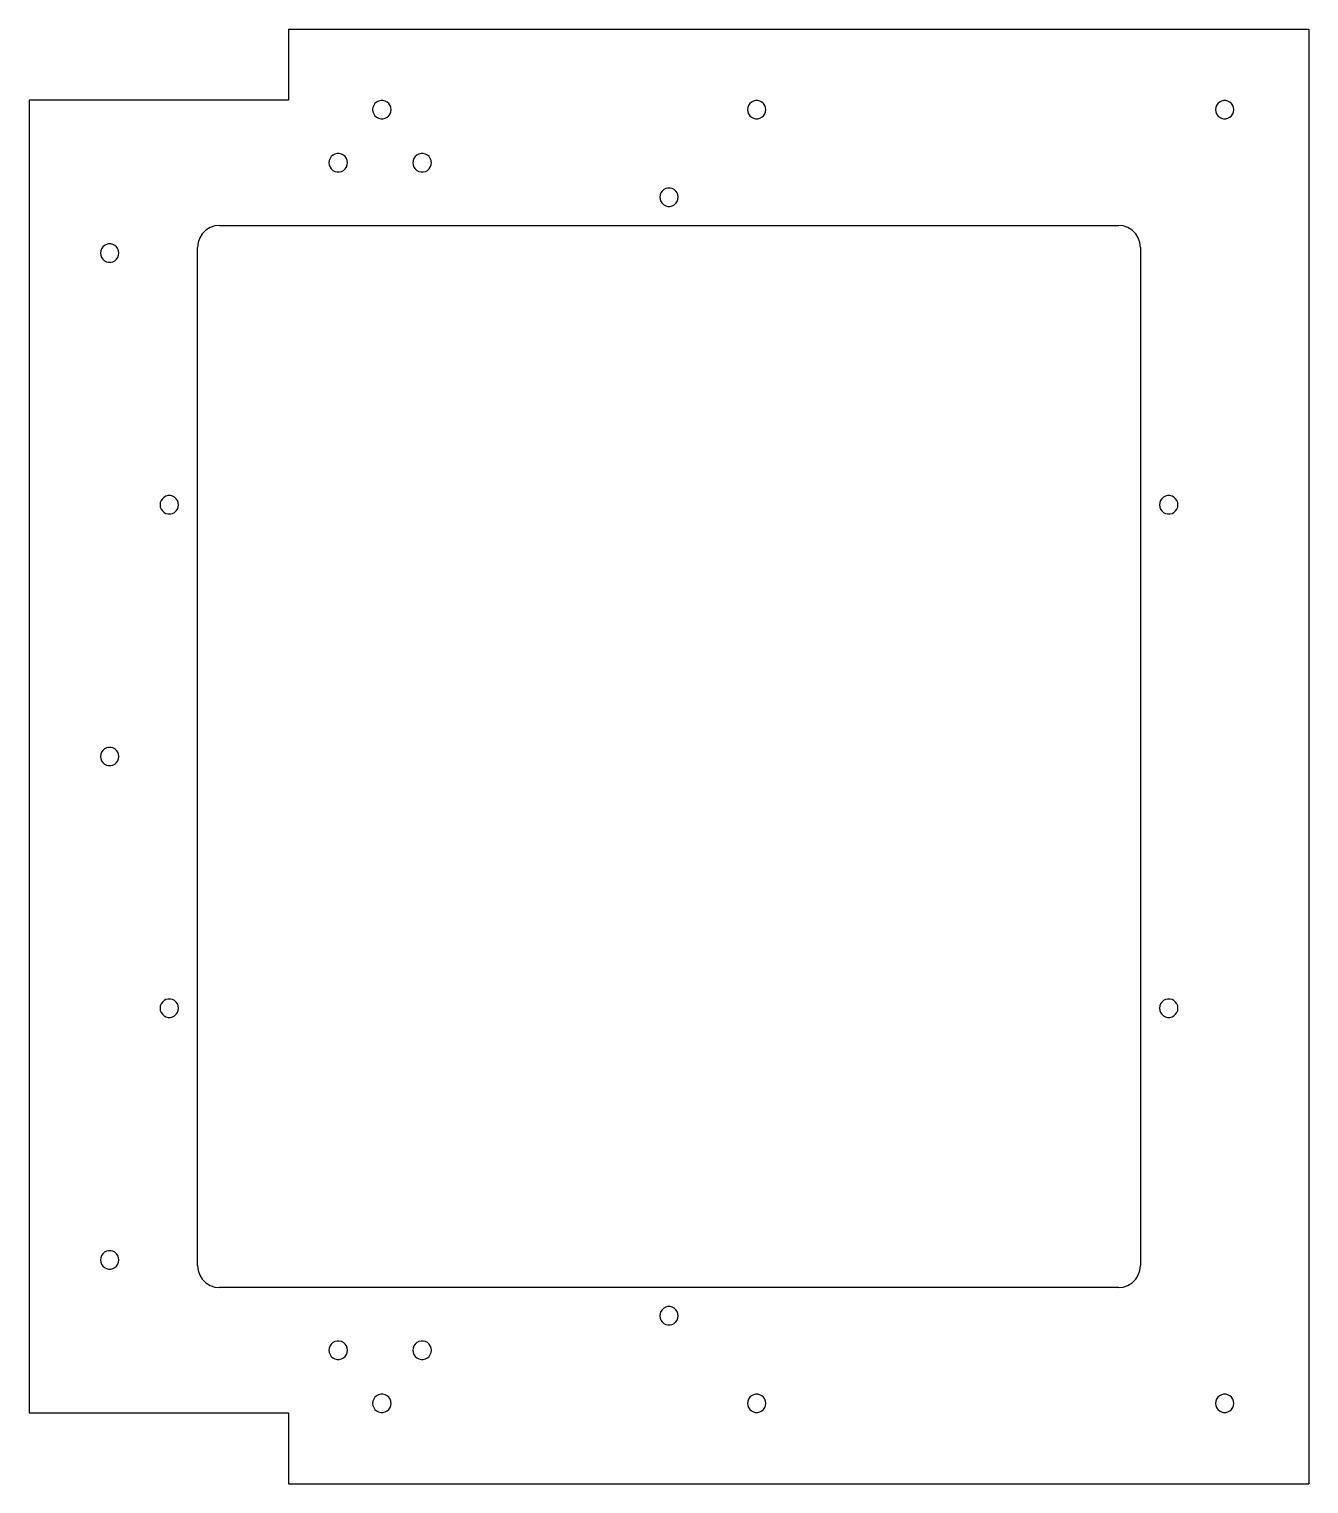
# Model space of a CAD drawing. Extents: x 0 to 990, y 0 to 530.
# Drawn here: x 489 to 717.8, y 210.2 to 470.3 of the extents above; entities that cross this region are included whole.
import ezdxf

# ---------------------------------------------------------------- set-up
doc = ezdxf.new("R2010")
doc.units = 0
doc.layers.add('BoxTop_contour', color=7, linetype='CONTINUOUS')

msp = doc.modelspace()

# ---------------------------------------------------------------- linework, layer by layer
at = {"layer": 'BoxTop_contour'}
for p, q in [((535.35, 470.3), (535.35, 457.6)), ((535.35, 470.3), (717.75, 470.3)), ((717.75, 470.3), (717.75, 210.2)), ((489, 457.6), (489, 222.9)), ((535.35, 457.6), (489, 457.6)), ((550.448, 456.295), (550.4, 455.9)), ((550.4, 455.9), (550.448, 455.505)), ((550.589, 456.667), (550.448, 456.295)), ((550.448, 455.505), (550.589, 455.133)), ((550.815, 456.994), (550.589, 456.667)), ((551.113, 457.258), (550.815, 456.994)), ((551.465, 457.443), (551.113, 457.258)), ((551.851, 457.538), (551.465, 457.443)), ((552.249, 457.538), (551.851, 457.538)), ((552.635, 457.443), (552.249, 457.538)), ((552.987, 457.258), (552.635, 457.443)), ((553.285, 456.994), (552.987, 457.258)), ((553.511, 456.667), (553.285, 456.994)), ((553.652, 456.295), (553.511, 456.667)), ((553.511, 455.133), (553.652, 455.505)), ((553.7, 455.9), (553.652, 456.295)), ((553.652, 455.505), (553.7, 455.9)), ((617.448, 456.295), (617.4, 455.9)), ((617.4, 455.9), (617.448, 455.505)), ((617.589, 456.667), (617.448, 456.295)), ((617.448, 455.505), (617.589, 455.133)), ((617.815, 456.994), (617.589, 456.667)), ((618.113, 457.258), (617.815, 456.994)), ((618.465, 457.443), (618.113, 457.258)), ((618.851, 457.538), (618.465, 457.443)), ((619.249, 457.538), (618.851, 457.538)), ((619.635, 457.443), (619.249, 457.538)), ((619.987, 457.258), (619.635, 457.443)), ((620.285, 456.994), (619.987, 457.258)), ((620.511, 456.667), (620.285, 456.994)), ((620.652, 456.295), (620.511, 456.667)), ((620.511, 455.133), (620.652, 455.505)), ((620.7, 455.9), (620.652, 456.295)), ((620.652, 455.505), (620.7, 455.9)), ((701.098, 456.295), (701.05, 455.9)), ((701.05, 455.9), (701.098, 455.505)), ((701.239, 456.667), (701.098, 456.295)), ((701.098, 455.505), (701.239, 455.133)), ((701.465, 456.994), (701.239, 456.667)), ((701.763, 457.258), (701.465, 456.994)), ((702.115, 457.443), (701.763, 457.258)), ((702.501, 457.538), (702.115, 457.443)), ((702.899, 457.538), (702.501, 457.538)), ((703.285, 457.443), (702.899, 457.538)), ((703.637, 457.258), (703.285, 457.443)), ((703.935, 456.994), (703.637, 457.258)), ((704.161, 456.667), (703.935, 456.994)), ((704.302, 456.295), (704.161, 456.667)), ((704.161, 455.133), (704.302, 455.505)), ((704.35, 455.9), (704.302, 456.295)), ((704.302, 455.505), (704.35, 455.9)), ((550.589, 455.133), (550.815, 454.806)), ((550.815, 454.806), (551.113, 454.542)), ((551.113, 454.542), (551.465, 454.357)), ((551.465, 454.357), (551.851, 454.262)), ((551.851, 454.262), (552.249, 454.262)), ((552.249, 454.262), (552.635, 454.357)), ((552.635, 454.357), (552.987, 454.542)), ((552.987, 454.542), (553.285, 454.806)), ((553.285, 454.806), (553.511, 455.133)), ((617.589, 455.133), (617.815, 454.806)), ((617.815, 454.806), (618.113, 454.542)), ((618.113, 454.542), (618.465, 454.357)), ((618.465, 454.357), (618.851, 454.262)), ((618.851, 454.262), (619.249, 454.262)), ((619.249, 454.262), (619.635, 454.357)), ((619.635, 454.357), (619.987, 454.542)), ((619.987, 454.542), (620.285, 454.806)), ((620.285, 454.806), (620.511, 455.133)), ((701.239, 455.133), (701.465, 454.806)), ((701.465, 454.806), (701.763, 454.542)), ((701.763, 454.542), (702.115, 454.357)), ((702.115, 454.357), (702.501, 454.262)), ((702.501, 454.262), (702.899, 454.262)), ((702.899, 454.262), (703.285, 454.357)), ((703.285, 454.357), (703.637, 454.542)), ((703.637, 454.542), (703.935, 454.806)), ((703.935, 454.806), (704.161, 455.133)), ((543.015, 447.494), (542.789, 447.167)), ((543.313, 447.758), (543.015, 447.494)), ((543.665, 447.943), (543.313, 447.758)), ((544.051, 448.038), (543.665, 447.943)), ((544.449, 448.038), (544.051, 448.038)), ((544.835, 447.943), (544.449, 448.038)), ((545.187, 447.758), (544.835, 447.943)), ((545.485, 447.494), (545.187, 447.758)), ((545.711, 447.167), (545.485, 447.494)), ((558.015, 447.494), (557.789, 447.167)), ((558.313, 447.758), (558.015, 447.494)), ((558.665, 447.943), (558.313, 447.758)), ((559.051, 448.038), (558.665, 447.943)), ((559.449, 448.038), (559.051, 448.038)), ((559.835, 447.943), (559.449, 448.038)), ((560.187, 447.758), (559.835, 447.943)), ((560.485, 447.494), (560.187, 447.758)), ((560.711, 447.167), (560.485, 447.494)), ((542.648, 446.795), (542.6, 446.4)), ((542.6, 446.4), (542.648, 446.005)), ((542.789, 447.167), (542.648, 446.795)), ((542.648, 446.005), (542.789, 445.633)), ((542.789, 445.633), (543.015, 445.306)), ((543.015, 445.306), (543.313, 445.042)), ((543.313, 445.042), (543.665, 444.857)), ((543.665, 444.857), (544.051, 444.762)), ((544.449, 444.762), (544.835, 444.857)), ((544.835, 444.857), (545.187, 445.042)), ((545.187, 445.042), (545.485, 445.306)), ((545.485, 445.306), (545.711, 445.633)), ((545.852, 446.795), (545.711, 447.167)), ((545.711, 445.633), (545.852, 446.005)), ((545.9, 446.4), (545.852, 446.795)), ((545.852, 446.005), (545.9, 446.4)), ((557.648, 446.795), (557.6, 446.4)), ((557.6, 446.4), (557.648, 446.005)), ((557.789, 447.167), (557.648, 446.795)), ((557.648, 446.005), (557.789, 445.633)), ((557.789, 445.633), (558.015, 445.306)), ((558.015, 445.306), (558.313, 445.042)), ((558.313, 445.042), (558.665, 444.857)), ((558.665, 444.857), (559.051, 444.762)), ((559.449, 444.762), (559.835, 444.857)), ((559.835, 444.857), (560.187, 445.042)), ((560.187, 445.042), (560.485, 445.306)), ((560.485, 445.306), (560.711, 445.633)), ((560.852, 446.795), (560.711, 447.167)), ((560.711, 445.633), (560.852, 446.005)), ((560.9, 446.4), (560.852, 446.795)), ((560.852, 446.005), (560.9, 446.4)), ((544.051, 444.762), (544.449, 444.762)), ((559.051, 444.762), (559.449, 444.762)), ((601.773, 440.645), (601.725, 440.25)), ((601.725, 440.25), (601.773, 439.855)), ((601.914, 441.017), (601.773, 440.645)), ((601.773, 439.855), (601.914, 439.483)), ((602.14, 441.344), (601.914, 441.017)), ((602.438, 441.608), (602.14, 441.344)), ((602.79, 441.793), (602.438, 441.608)), ((603.176, 441.888), (602.79, 441.793)), ((603.574, 441.888), (603.176, 441.888)), ((603.96, 441.793), (603.574, 441.888)), ((604.312, 441.608), (603.96, 441.793)), ((604.61, 441.344), (604.312, 441.608)), ((604.836, 441.017), (604.61, 441.344)), ((604.977, 440.645), (604.836, 441.017)), ((604.836, 439.483), (604.977, 439.855)), ((605.025, 440.25), (604.977, 440.645)), ((604.977, 439.855), (605.025, 440.25)), ((601.914, 439.483), (602.14, 439.156)), ((602.14, 439.156), (602.438, 438.892)), ((602.438, 438.892), (602.79, 438.707)), ((602.79, 438.707), (603.176, 438.612)), ((603.176, 438.612), (603.574, 438.612)), ((603.574, 438.612), (603.96, 438.707)), ((603.96, 438.707), (604.312, 438.892)), ((604.312, 438.892), (604.61, 439.156)), ((604.61, 439.156), (604.836, 439.483)), ((521.336, 434.809), (520.587, 434.338)), ((522.171, 435.101), (521.336, 434.809)), ((523.05, 435.2), (522.171, 435.101)), ((523.05, 435.2), (683.7, 435.2)), ((684.579, 435.101), (683.7, 435.2)), ((685.414, 434.809), (684.579, 435.101)), ((686.163, 434.338), (685.414, 434.809)), ((502.815, 431.793), (502.463, 431.608)), ((503.201, 431.888), (502.815, 431.793)), ((503.599, 431.888), (503.201, 431.888)), ((503.985, 431.793), (503.599, 431.888)), ((504.337, 431.608), (503.985, 431.793)), ((519.199, 432.129), (519.1, 431.25)), ((519.491, 432.964), (519.199, 432.129)), ((519.962, 433.713), (519.491, 432.964)), ((520.587, 434.338), (519.962, 433.713)), ((686.788, 433.713), (686.163, 434.338)), ((687.259, 432.964), (686.788, 433.713)), ((687.551, 432.129), (687.259, 432.964)), ((687.65, 431.25), (687.551, 432.129)), ((501.798, 430.645), (501.75, 430.25)), ((501.75, 430.25), (501.798, 429.855)), ((501.939, 431.017), (501.798, 430.645)), ((501.798, 429.855), (501.939, 429.483)), ((502.165, 431.344), (501.939, 431.017)), ((501.939, 429.483), (502.165, 429.156)), ((502.463, 431.608), (502.165, 431.344)), ((504.635, 431.344), (504.337, 431.608)), ((504.861, 431.017), (504.635, 431.344)), ((504.635, 429.156), (504.861, 429.483)), ((505.002, 430.645), (504.861, 431.017)), ((504.861, 429.483), (505.002, 429.855)), ((505.05, 430.25), (505.002, 430.645)), ((505.002, 429.855), (505.05, 430.25)), ((519.1, 249.25), (519.1, 431.25)), ((687.65, 431.25), (687.65, 249.25)), ((502.165, 429.156), (502.463, 428.892)), ((502.463, 428.892), (502.815, 428.707)), ((502.815, 428.707), (503.201, 428.612)), ((503.201, 428.612), (503.599, 428.612)), ((503.599, 428.612), (503.985, 428.707)), ((503.985, 428.707), (504.337, 428.892)), ((504.337, 428.892), (504.635, 429.156)), ((512.448, 385.645), (512.4, 385.25)), ((512.4, 385.25), (512.448, 384.855)), ((512.589, 386.017), (512.448, 385.645)), ((512.815, 386.344), (512.589, 386.017)), ((513.113, 386.608), (512.815, 386.344)), ((513.465, 386.793), (513.113, 386.608)), ((513.851, 386.888), (513.465, 386.793)), ((514.249, 386.888), (513.851, 386.888)), ((514.635, 386.793), (514.249, 386.888)), ((514.987, 386.608), (514.635, 386.793)), ((515.285, 386.344), (514.987, 386.608)), ((515.511, 386.017), (515.285, 386.344)), ((515.652, 385.645), (515.511, 386.017)), ((515.7, 385.25), (515.652, 385.645)), ((515.652, 384.855), (515.7, 385.25)), ((691.098, 385.645), (691.05, 385.25)), ((691.05, 385.25), (691.098, 384.855)), ((691.239, 386.017), (691.098, 385.645)), ((691.465, 386.344), (691.239, 386.017)), ((691.763, 386.608), (691.465, 386.344)), ((692.115, 386.793), (691.763, 386.608)), ((692.501, 386.888), (692.115, 386.793)), ((692.899, 386.888), (692.501, 386.888)), ((693.285, 386.793), (692.899, 386.888)), ((693.637, 386.608), (693.285, 386.793)), ((693.935, 386.344), (693.637, 386.608)), ((694.161, 386.017), (693.935, 386.344)), ((694.302, 385.645), (694.161, 386.017)), ((694.35, 385.25), (694.302, 385.645)), ((694.302, 384.855), (694.35, 385.25)), ((512.448, 384.855), (512.589, 384.483)), ((512.589, 384.483), (512.815, 384.156)), ((512.815, 384.156), (513.113, 383.892)), ((513.113, 383.892), (513.465, 383.707)), ((513.465, 383.707), (513.851, 383.612)), ((513.851, 383.612), (514.249, 383.612)), ((514.249, 383.612), (514.635, 383.707)), ((514.635, 383.707), (514.987, 383.892)), ((514.987, 383.892), (515.285, 384.156)), ((515.285, 384.156), (515.511, 384.483)), ((515.511, 384.483), (515.652, 384.855)), ((691.098, 384.855), (691.239, 384.483)), ((691.239, 384.483), (691.465, 384.156)), ((691.465, 384.156), (691.763, 383.892)), ((691.763, 383.892), (692.115, 383.707)), ((692.115, 383.707), (692.501, 383.612)), ((692.501, 383.612), (692.899, 383.612)), ((692.899, 383.612), (693.285, 383.707)), ((693.285, 383.707), (693.637, 383.892)), ((693.637, 383.892), (693.935, 384.156)), ((693.935, 384.156), (694.161, 384.483)), ((694.161, 384.483), (694.302, 384.855)), ((501.939, 341.017), (501.798, 340.645)), ((502.165, 341.344), (501.939, 341.017)), ((502.463, 341.608), (502.165, 341.344)), ((502.815, 341.793), (502.463, 341.608)), ((503.201, 341.888), (502.815, 341.793)), ((503.599, 341.888), (503.201, 341.888)), ((503.985, 341.793), (503.599, 341.888)), ((504.337, 341.608), (503.985, 341.793)), ((504.635, 341.344), (504.337, 341.608)), ((504.861, 341.017), (504.635, 341.344)), ((505.002, 340.645), (504.861, 341.017)), ((501.798, 340.645), (501.75, 340.25)), ((501.75, 340.25), (501.798, 339.855)), ((501.798, 339.855), (501.939, 339.483)), ((501.939, 339.483), (502.165, 339.156)), ((502.165, 339.156), (502.463, 338.892)), ((502.463, 338.892), (502.815, 338.707)), ((502.815, 338.707), (503.201, 338.612)), ((503.201, 338.612), (503.599, 338.612)), ((503.599, 338.612), (503.985, 338.707)), ((503.985, 338.707), (504.337, 338.892)), ((504.337, 338.892), (504.635, 339.156)), ((504.635, 339.156), (504.861, 339.483)), ((504.861, 339.483), (505.002, 339.855)), ((505.05, 340.25), (505.002, 340.645)), ((505.002, 339.855), (505.05, 340.25)), ((513.113, 296.608), (512.815, 296.344)), ((513.465, 296.793), (513.113, 296.608)), ((513.851, 296.888), (513.465, 296.793)), ((514.249, 296.888), (513.851, 296.888)), ((514.635, 296.793), (514.249, 296.888)), ((514.987, 296.608), (514.635, 296.793)), ((515.285, 296.344), (514.987, 296.608)), ((691.763, 296.608), (691.465, 296.344)), ((692.115, 296.793), (691.763, 296.608)), ((692.501, 296.888), (692.115, 296.793)), ((692.899, 296.888), (692.501, 296.888)), ((693.285, 296.793), (692.899, 296.888)), ((693.637, 296.608), (693.285, 296.793)), ((693.935, 296.344), (693.637, 296.608)), ((512.448, 295.645), (512.4, 295.25)), ((512.4, 295.25), (512.448, 294.855)), ((512.589, 296.017), (512.448, 295.645)), ((512.448, 294.855), (512.589, 294.483)), ((512.815, 296.344), (512.589, 296.017)), ((512.589, 294.483), (512.815, 294.156)), ((512.815, 294.156), (513.113, 293.892)), ((514.987, 293.892), (515.285, 294.156)), ((515.511, 296.017), (515.285, 296.344)), ((515.285, 294.156), (515.511, 294.483)), ((515.652, 295.645), (515.511, 296.017)), ((515.511, 294.483), (515.652, 294.855)), ((515.7, 295.25), (515.652, 295.645)), ((515.652, 294.855), (515.7, 295.25)), ((691.098, 295.645), (691.05, 295.25)), ((691.05, 295.25), (691.098, 294.855)), ((691.239, 296.017), (691.098, 295.645)), ((691.098, 294.855), (691.239, 294.483)), ((691.465, 296.344), (691.239, 296.017)), ((691.239, 294.483), (691.465, 294.156)), ((691.465, 294.156), (691.763, 293.892)), ((693.637, 293.892), (693.935, 294.156)), ((694.161, 296.017), (693.935, 296.344)), ((693.935, 294.156), (694.161, 294.483)), ((694.302, 295.645), (694.161, 296.017)), ((694.161, 294.483), (694.302, 294.855)), ((694.35, 295.25), (694.302, 295.645)), ((694.302, 294.855), (694.35, 295.25)), ((513.113, 293.892), (513.465, 293.707)), ((513.465, 293.707), (513.851, 293.612)), ((513.851, 293.612), (514.249, 293.612)), ((514.249, 293.612), (514.635, 293.707)), ((514.635, 293.707), (514.987, 293.892)), ((691.763, 293.892), (692.115, 293.707)), ((692.115, 293.707), (692.501, 293.612)), ((692.501, 293.612), (692.899, 293.612)), ((692.899, 293.612), (693.285, 293.707)), ((693.285, 293.707), (693.637, 293.892)), ((501.798, 250.645), (501.75, 250.25)), ((501.75, 250.25), (501.798, 249.855)), ((501.939, 251.017), (501.798, 250.645)), ((501.798, 249.855), (501.939, 249.483)), ((502.165, 251.344), (501.939, 251.017)), ((502.463, 251.608), (502.165, 251.344)), ((502.815, 251.793), (502.463, 251.608)), ((503.201, 251.888), (502.815, 251.793)), ((503.599, 251.888), (503.201, 251.888)), ((503.985, 251.793), (503.599, 251.888)), ((504.337, 251.608), (503.985, 251.793)), ((504.635, 251.344), (504.337, 251.608)), ((504.861, 251.017), (504.635, 251.344)), ((505.002, 250.645), (504.861, 251.017)), ((504.861, 249.483), (505.002, 249.855)), ((505.05, 250.25), (505.002, 250.645)), ((505.002, 249.855), (505.05, 250.25)), ((501.939, 249.483), (502.165, 249.156)), ((502.165, 249.156), (502.463, 248.892)), ((502.463, 248.892), (502.815, 248.707)), ((502.815, 248.707), (503.201, 248.612)), ((503.201, 248.612), (503.599, 248.612)), ((503.599, 248.612), (503.985, 248.707)), ((503.985, 248.707), (504.337, 248.892)), ((504.337, 248.892), (504.635, 249.156)), ((504.635, 249.156), (504.861, 249.483)), ((519.1, 249.25), (519.199, 248.371)), ((519.199, 248.371), (519.491, 247.536)), ((519.491, 247.536), (519.962, 246.787)), ((686.788, 246.787), (687.259, 247.536)), ((687.259, 247.536), (687.551, 248.371)), ((687.551, 248.371), (687.65, 249.25)), ((519.962, 246.787), (520.587, 246.162)), ((520.587, 246.162), (521.336, 245.691)), ((521.336, 245.691), (522.171, 245.399)), ((522.171, 245.399), (523.05, 245.3)), ((683.7, 245.3), (523.05, 245.3)), ((683.7, 245.3), (684.579, 245.399)), ((684.579, 245.399), (685.414, 245.691)), ((685.414, 245.691), (686.163, 246.162)), ((686.163, 246.162), (686.788, 246.787)), ((601.773, 240.645), (601.725, 240.25)), ((601.725, 240.25), (601.773, 239.855)), ((601.914, 241.017), (601.773, 240.645)), ((601.773, 239.855), (601.914, 239.483)), ((602.14, 241.344), (601.914, 241.017)), ((601.914, 239.483), (602.14, 239.156)), ((602.438, 241.608), (602.14, 241.344)), ((602.79, 241.793), (602.438, 241.608)), ((603.176, 241.888), (602.79, 241.793)), ((603.574, 241.888), (603.176, 241.888)), ((603.96, 241.793), (603.574, 241.888)), ((604.312, 241.608), (603.96, 241.793)), ((604.61, 241.344), (604.312, 241.608)), ((604.836, 241.017), (604.61, 241.344)), ((604.61, 239.156), (604.836, 239.483)), ((604.977, 240.645), (604.836, 241.017)), ((604.836, 239.483), (604.977, 239.855)), ((605.025, 240.25), (604.977, 240.645)), ((604.977, 239.855), (605.025, 240.25)), ((602.14, 239.156), (602.438, 238.892)), ((602.438, 238.892), (602.79, 238.707)), ((602.79, 238.707), (603.176, 238.612)), ((603.176, 238.612), (603.574, 238.612)), ((603.574, 238.612), (603.96, 238.707)), ((603.96, 238.707), (604.312, 238.892)), ((604.312, 238.892), (604.61, 239.156)), ((542.648, 234.495), (542.6, 234.1)), ((542.6, 234.1), (542.648, 233.705)), ((542.789, 234.867), (542.648, 234.495)), ((543.015, 235.194), (542.789, 234.867)), ((543.313, 235.458), (543.015, 235.194)), ((543.665, 235.643), (543.313, 235.458)), ((544.051, 235.738), (543.665, 235.643)), ((544.449, 235.738), (544.051, 235.738)), ((544.835, 235.643), (544.449, 235.738)), ((545.187, 235.458), (544.835, 235.643)), ((545.485, 235.194), (545.187, 235.458)), ((545.711, 234.867), (545.485, 235.194)), ((545.852, 234.495), (545.711, 234.867)), ((545.9, 234.1), (545.852, 234.495)), ((545.852, 233.705), (545.9, 234.1)), ((557.648, 234.495), (557.6, 234.1)), ((557.6, 234.1), (557.648, 233.705)), ((557.789, 234.867), (557.648, 234.495)), ((558.015, 235.194), (557.789, 234.867)), ((558.313, 235.458), (558.015, 235.194)), ((558.665, 235.643), (558.313, 235.458)), ((559.051, 235.738), (558.665, 235.643)), ((559.449, 235.738), (559.051, 235.738)), ((559.835, 235.643), (559.449, 235.738)), ((560.187, 235.458), (559.835, 235.643)), ((560.485, 235.194), (560.187, 235.458)), ((560.711, 234.867), (560.485, 235.194)), ((560.852, 234.495), (560.711, 234.867)), ((560.9, 234.1), (560.852, 234.495)), ((560.852, 233.705), (560.9, 234.1)), ((542.648, 233.705), (542.789, 233.333)), ((542.789, 233.333), (543.015, 233.006)), ((543.015, 233.006), (543.313, 232.742)), ((543.313, 232.742), (543.665, 232.557)), ((543.665, 232.557), (544.051, 232.462)), ((544.051, 232.462), (544.449, 232.462)), ((544.449, 232.462), (544.835, 232.557)), ((544.835, 232.557), (545.187, 232.742)), ((545.187, 232.742), (545.485, 233.006)), ((545.485, 233.006), (545.711, 233.333)), ((545.711, 233.333), (545.852, 233.705)), ((557.648, 233.705), (557.789, 233.333)), ((557.789, 233.333), (558.015, 233.006)), ((558.015, 233.006), (558.313, 232.742)), ((558.313, 232.742), (558.665, 232.557)), ((558.665, 232.557), (559.051, 232.462)), ((559.051, 232.462), (559.449, 232.462)), ((559.449, 232.462), (559.835, 232.557)), ((559.835, 232.557), (560.187, 232.742)), ((560.187, 232.742), (560.485, 233.006)), ((560.485, 233.006), (560.711, 233.333)), ((560.711, 233.333), (560.852, 233.705)), ((550.448, 224.995), (550.4, 224.6)), ((550.4, 224.6), (550.448, 224.205)), ((550.589, 225.367), (550.448, 224.995)), ((550.448, 224.205), (550.589, 223.833)), ((550.815, 225.694), (550.589, 225.367)), ((550.589, 223.833), (550.815, 223.506)), ((551.113, 225.958), (550.815, 225.694)), ((551.465, 226.143), (551.113, 225.958)), ((551.851, 226.238), (551.465, 226.143)), ((552.249, 226.238), (551.851, 226.238)), ((552.635, 226.143), (552.249, 226.238)), ((552.987, 225.958), (552.635, 226.143)), ((553.285, 225.694), (552.987, 225.958)), ((553.511, 225.367), (553.285, 225.694)), ((553.285, 223.506), (553.511, 223.833)), ((553.652, 224.995), (553.511, 225.367)), ((553.511, 223.833), (553.652, 224.205)), ((553.7, 224.6), (553.652, 224.995)), ((553.652, 224.205), (553.7, 224.6)), ((617.448, 224.995), (617.4, 224.6)), ((617.4, 224.6), (617.448, 224.205)), ((617.589, 225.367), (617.448, 224.995)), ((617.448, 224.205), (617.589, 223.833)), ((617.815, 225.694), (617.589, 225.367)), ((617.589, 223.833), (617.815, 223.506)), ((618.113, 225.958), (617.815, 225.694)), ((618.465, 226.143), (618.113, 225.958)), ((618.851, 226.238), (618.465, 226.143)), ((619.249, 226.238), (618.851, 226.238)), ((619.635, 226.143), (619.249, 226.238)), ((619.987, 225.958), (619.635, 226.143)), ((620.285, 225.694), (619.987, 225.958)), ((620.511, 225.367), (620.285, 225.694)), ((620.285, 223.506), (620.511, 223.833)), ((620.652, 224.995), (620.511, 225.367)), ((620.511, 223.833), (620.652, 224.205)), ((620.7, 224.6), (620.652, 224.995)), ((620.652, 224.205), (620.7, 224.6)), ((701.098, 224.995), (701.05, 224.6)), ((701.05, 224.6), (701.098, 224.205)), ((701.239, 225.367), (701.098, 224.995)), ((701.098, 224.205), (701.239, 223.833)), ((701.465, 225.694), (701.239, 225.367)), ((701.239, 223.833), (701.465, 223.506)), ((701.763, 225.958), (701.465, 225.694)), ((702.115, 226.143), (701.763, 225.958)), ((702.501, 226.238), (702.115, 226.143)), ((702.899, 226.238), (702.501, 226.238)), ((703.285, 226.143), (702.899, 226.238)), ((703.637, 225.958), (703.285, 226.143)), ((703.935, 225.694), (703.637, 225.958)), ((704.161, 225.367), (703.935, 225.694)), ((703.935, 223.506), (704.161, 223.833)), ((704.302, 224.995), (704.161, 225.367)), ((704.161, 223.833), (704.302, 224.205)), ((704.35, 224.6), (704.302, 224.995)), ((704.302, 224.205), (704.35, 224.6)), ((489, 222.9), (535.35, 222.9)), ((535.35, 222.9), (535.35, 210.2)), ((550.815, 223.506), (551.113, 223.242)), ((551.113, 223.242), (551.465, 223.057)), ((551.465, 223.057), (551.851, 222.962)), ((551.851, 222.962), (552.249, 222.962)), ((552.249, 222.962), (552.635, 223.057)), ((552.635, 223.057), (552.987, 223.242)), ((552.987, 223.242), (553.285, 223.506)), ((617.815, 223.506), (618.113, 223.242)), ((618.113, 223.242), (618.465, 223.057)), ((618.465, 223.057), (618.851, 222.962)), ((618.851, 222.962), (619.249, 222.962)), ((619.249, 222.962), (619.635, 223.057)), ((619.635, 223.057), (619.987, 223.242)), ((619.987, 223.242), (620.285, 223.506)), ((701.465, 223.506), (701.763, 223.242)), ((701.763, 223.242), (702.115, 223.057)), ((702.115, 223.057), (702.501, 222.962)), ((702.501, 222.962), (702.899, 222.962)), ((702.899, 222.962), (703.285, 223.057)), ((703.285, 223.057), (703.637, 223.242)), ((703.637, 223.242), (703.935, 223.506)), ((535.35, 210.2), (717.75, 210.2))]:
    msp.add_line(p, q, dxfattribs=at)

doc.saveas('drawing.dxf')
